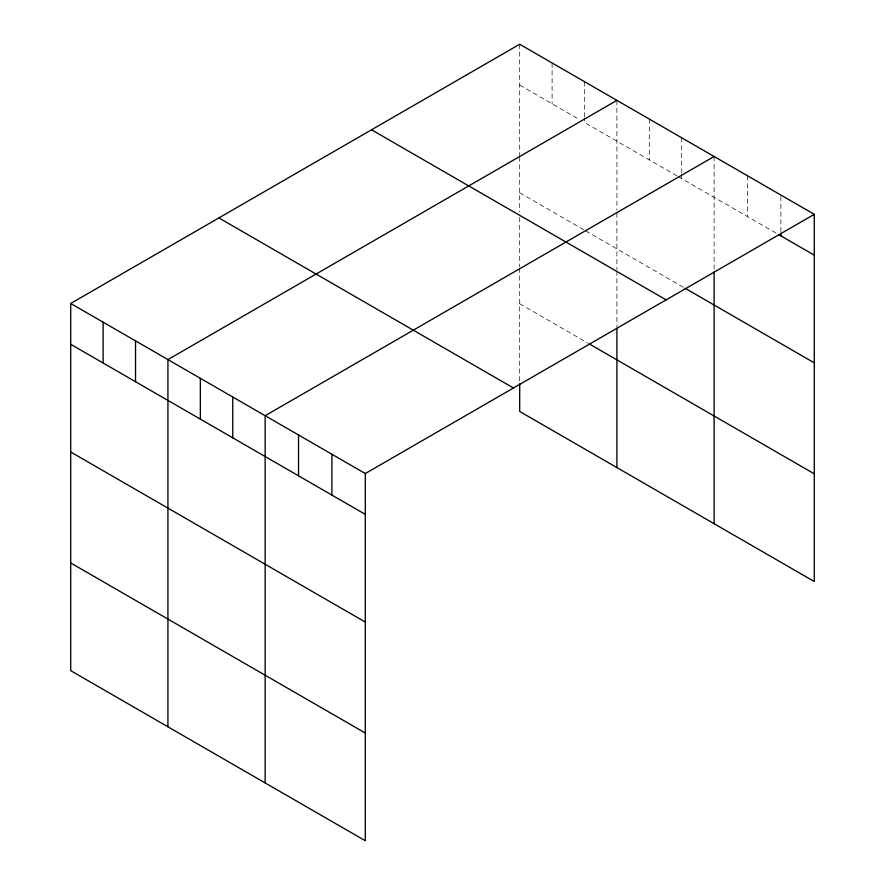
<?xml version="1.0" encoding="UTF-8"?>
<svg xmlns="http://www.w3.org/2000/svg" width="885" height="885" viewBox="0 0 885 885"><rect width="100%" height="100%" fill="white"/><g stroke="black" fill="none" stroke-linecap="round" stroke-linejoin="round"><path stroke-width="0.66" stroke-dasharray="4.42 3.32" d="M519.694 85.071L578.713 119.143M677.091 175.938L584.498 122.484L584.498 118.402M678.242 176.613L776.123 233.12M519.694 192.775L584.498 230.2M585.66 230.863L684.028 287.658M519.694 303.743L587.972 343.17M780.902 196.415L780.902 231.793M747.515 175.783L747.515 216.604M714.118 156.501L714.118 269.128M681.716 137.794L681.716 173.172M681.716 174.533L681.716 178.615M649.313 119.088L649.313 159.908M616.911 100.381L616.911 210.243M616.911 212.997L616.911 269.449M616.911 270.821L616.911 326.996M584.498 81.663L584.498 117.041M552.096 62.957L552.096 103.777M519.694 44.25L519.694 155.494M519.694 156.877L519.694 211.957M519.694 217.433L519.694 266.761M519.694 268.122L519.694 382.453"/><path stroke-width="1.33" d="M814.288 214.336L365.306 473.541L365.306 840.75L70.712 670.664L70.712 303.466L519.694 44.25L814.288 214.336L814.288 581.533L519.694 411.459L519.694 383.836M616.911 100.381L167.929 359.587L167.929 726.795M714.118 156.501L265.146 415.718L265.146 782.926M778.512 234.503L814.288 255.157M685.189 288.322L814.288 362.861M371.523 129.785L666.128 299.871M589.133 343.834L814.288 473.829M218.872 217.92L513.477 388.006M70.712 303.466L365.306 473.541M70.712 344.287L365.306 514.362M70.712 451.992L365.306 622.078M70.712 562.96L365.306 733.045M780.902 233.153L780.902 235.875M714.118 271.894L714.118 523.71M616.911 328.368L616.911 467.579M331.919 454.27L331.919 495.091M298.533 435L298.533 475.809M232.744 397.011L232.744 437.832M200.342 378.304L200.342 419.114M135.527 340.88L135.527 381.701M103.125 322.173L103.125 362.994"/></g></svg>
